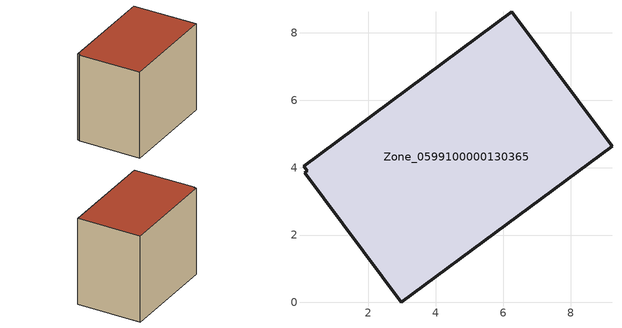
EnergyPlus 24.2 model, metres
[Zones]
Zone_0599100000130365
 floor ground (C_G): 0.08,4.05 6.26,8.63 9.23,4.63 2.97,0 0.11,3.85 0.18,3.91 z0
 wall outside (C_F): 9.23,4.63 6.26,8.63 0.08,4.05 0.18,3.91 0.11,3.85 2.97,0 9.23,4.63 z0:6.77
 roof outside (C_R): 6.26,8.63 0.08,4.05 0.18,3.91 0.11,3.85 2.97,0 9.23,4.63 z6.77
[BUILDING]
Pand.0599100000130365: North Axis=0; Terrain=City; Loads Convergence Tolerance Value=0.04; Temperature Convergence Tolerance Value=0.4; Solar Distribution=FullExterior; Maximum Number of Warmup Days=25; Minimum Number of Warmup Days=1
[Site:Location]
Rotterdam.The.Hague.AP_ZH_NLD Design_Conditions: Latitude=51.96; Longitude=4.45; Time Zone=1; Elevation=-4.5
[SITE:GROUNDTEMPERATURE:BUILDINGSURFACE]
18, 18, 18, 18, 18, 18, 18, 18, 18, 18, 18, 18
[MATERIAL] Thermal Absorptance=0.9; Solar Absorptance=0.7; Visible Absorptance=0.7
Name | Roughness | Thickness | Conductivity | Density | Specific Heat
G.TI.1946 | MediumSmooth | 0.15 | 1 | 540 | 1210
F.TI.1946 | Rough | 0.3 | 0.857143 | 1920 | 840
R.TI.1946 | MediumRough | 0.2 | 0.1 | 1500 | 1000
[CONSTRUCTION]
C_G: G.TI.1946
C_F: F.TI.1946
C_R: R.TI.1946
[ZONE]
Zone_0599100000130365: Type=1; Multiplier=1; Ceiling Height=Autocalculate; Volume=Autocalculate; Floor Area=autocalculate; Part of Total Floor Area=Yes
[ZONEINFILTRATION:DESIGNFLOWRATE]
Infil_Zone_0599100000130365: Zone or ZoneList or Space or SpaceList=Zone_0599100000130365; Schedule=AlwaysOn; Design Flow Rate Calculation Method=Flow/Area; Flow Rate per Floor Area=0.003; Constant Term Coefficient=1; Temperature Term Coefficient=0; Velocity Term Coefficient=0; Velocity Squared Term Coefficient=0
[HVACTEMPLATE:ZONE:IDEALLOADSAIRSYSTEM]
Zone_0599100000130365: Maximum Heating Supply Air Temperature=50; Minimum Cooling Supply Air Temperature=13; Maximum Heating Supply Air Humidity Ratio=0.0156; Minimum Cooling Supply Air Humidity Ratio=0.0077; Heating Limit=NoLimit; Cooling Limit=NoLimit; Dehumidification Control Type=ConstantSensibleHeatRatio; Cooling Sensible Heat Ratio=0.7; Dehumidification Setpoint=60; Humidification Control Type=None; Humidification Setpoint=30; Outdoor Air Method=None; Outdoor Air Flow Rate per Person=0.00944; Outdoor Air Flow Rate per Zone Floor Area=0; Outdoor Air Flow Rate per Zone=0; Demand Controlled Ventilation Type=None; Outdoor Air Economizer Type=NoEconomizer; Heat Recovery Type=None; Sensible Heat Recovery Effectiveness=0.7; Latent Heat Recovery Effectiveness=0.65
[ZONECONTROL:THERMOSTAT]
ThermostatControl_Zone_0599100000130365: Zone or ZoneList=Zone_0599100000130365; Control Type Schedule=DualSetpointControlType; Control 1=Thermostat_Zone_0599100000130365; Temperature Difference Between Cutout And Setpoint=0
[THERMOSTATSETPOINT:DUALSETPOINT]
Thermostat_Zone_0599100000130365: Heating Setpoint Temperature Schedule=HeatingSetpoint_Zone_0599100000130365; Cooling Setpoint Temperature Schedule=CoolingSetpoint_Zone_0599100000130365
[SCHEDULE:COMPACT]
HeatingSetpoint_Zone_0599100000130365: Through: 12/31, For: AllDays, Until: 24:00, 21
CoolingSetpoint_Zone_0599100000130365: Through: 12/31, For: AllDays, Until: 24:00, 24
DualSetpointControlType: Through: 12/31, For: AllDays, Until: 24:00, 4
AlwaysOn: Through: 12/31, For: AllDays, Until: 24:00, 1
